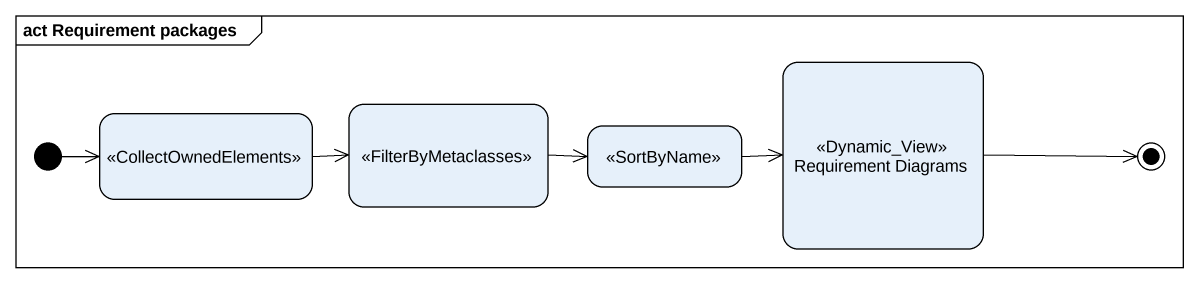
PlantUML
@startuml
mainframe act Requirement packages
hide empty description
state " " as state1 <<FilterByMetaclasses>>
state "Requirement Diagrams" as Requirement_Diagrams <<Dynamic_View>>
state " " as state2 <<CollectOwnedElements>>
state " " as state3 <<SortByName>>
[*] -right-> state2
state1 -right-> state3
state2 -right-> state1
state3 -right-> Requirement_Diagrams
Requirement_Diagrams -right-> [*]
@enduml
